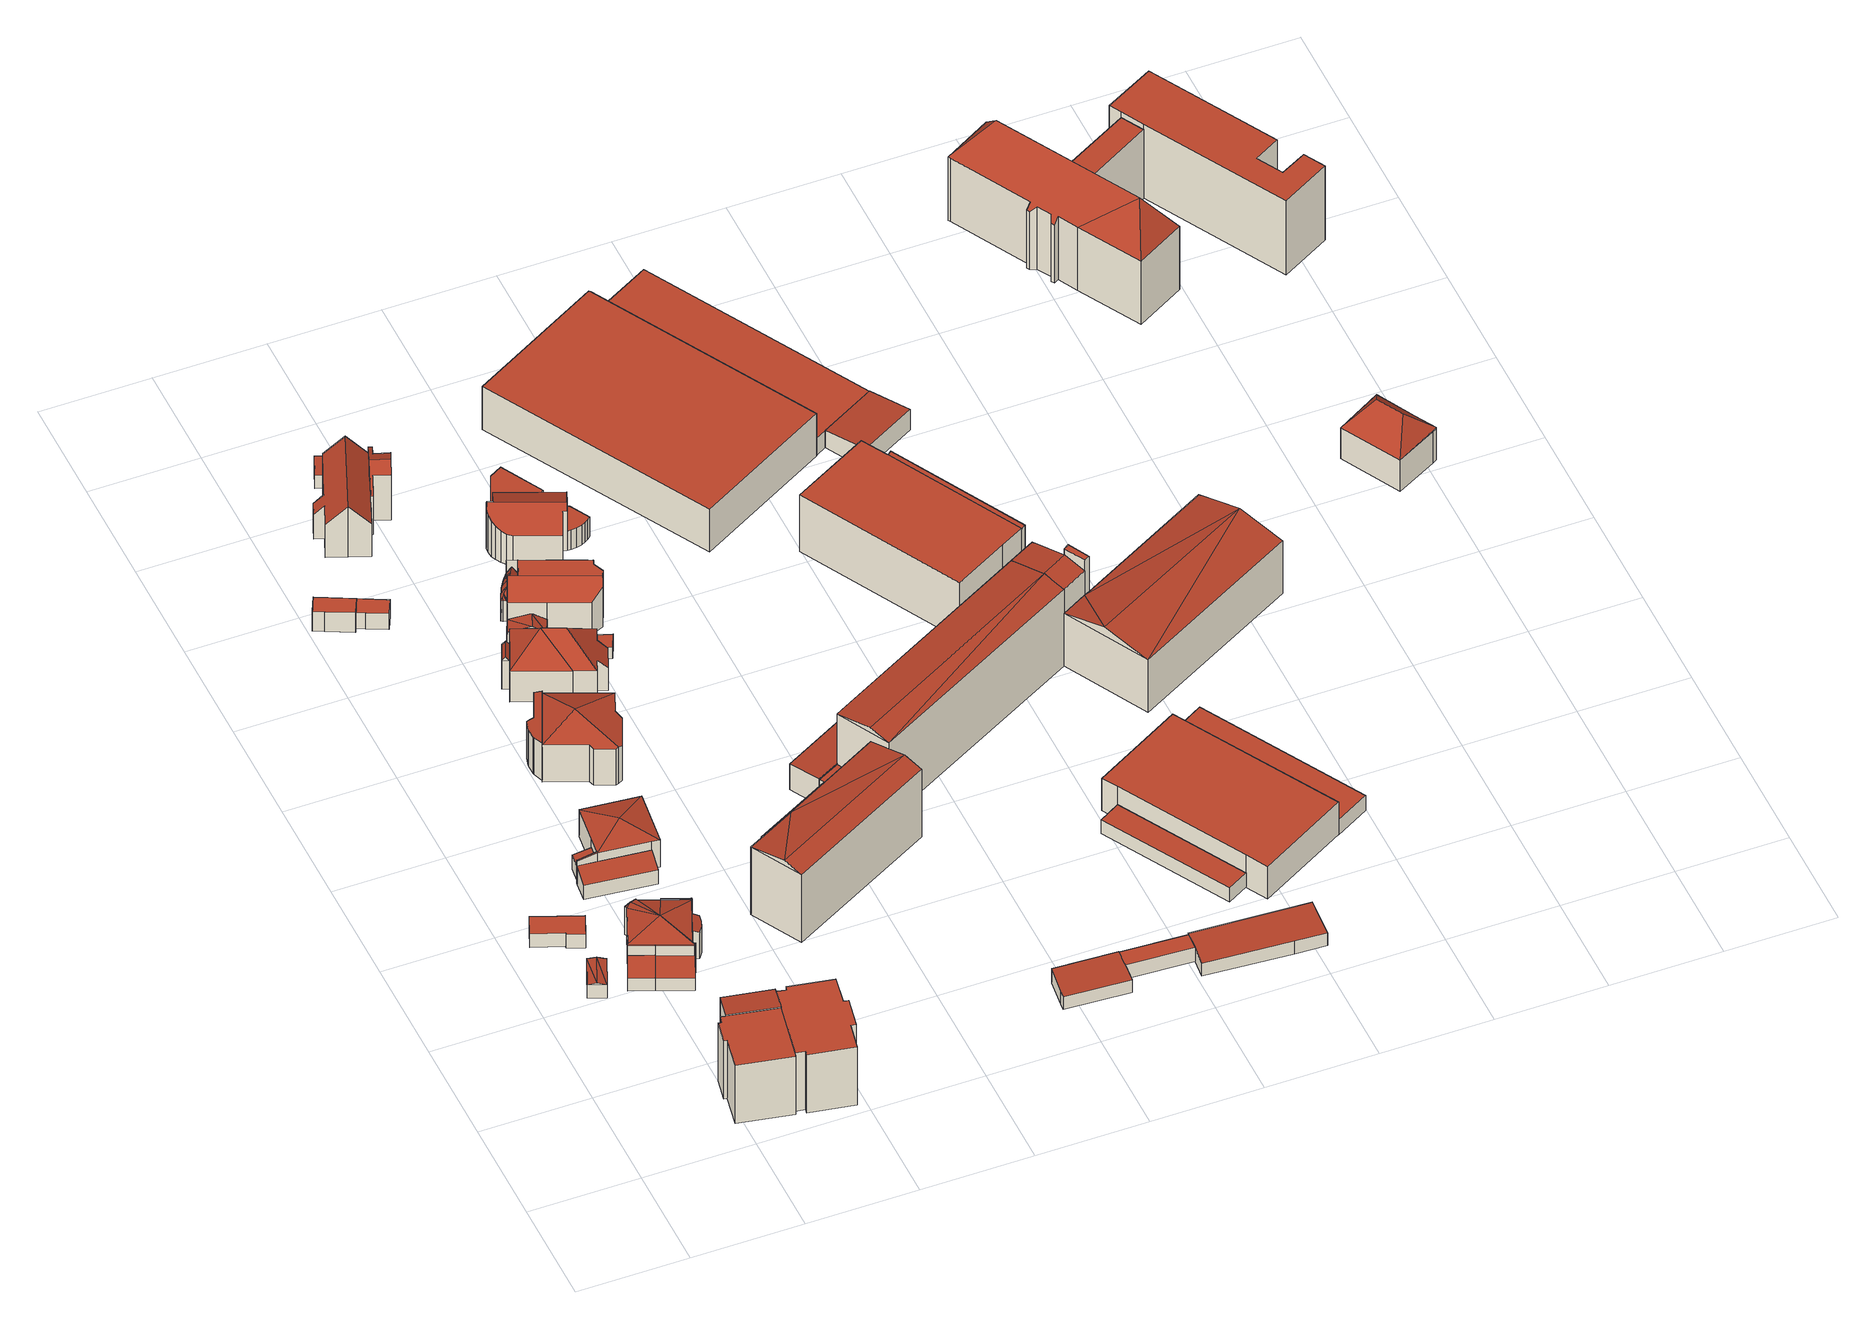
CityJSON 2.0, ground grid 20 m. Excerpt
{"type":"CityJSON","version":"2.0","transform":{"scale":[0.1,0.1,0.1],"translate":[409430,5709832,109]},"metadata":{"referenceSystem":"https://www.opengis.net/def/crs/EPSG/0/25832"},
"CityObjects":{
"building1":{"type":"Building","attributes":{"Gemeindeschluessel":"05978036","Geometrietyp2DReferenz":"3000","function":"31001_2460","roofType":"3100","measuredHeight":3.29},"geometry":[{"type":"MultiSurface","lod":"2","boundaries":[[[0,1,2,3]],[[1,4,5,2]],[[4,6,7,5]],[[6,0,3,7]],[[4,1,8]],[[0,6,9]],[[9,1,0]],[[1,9,8]],[[6,8,9]],[[8,6,4]],[[3,2,5,7]]],"semantics":{"surfaces":[{"type":"WallSurface"},{"type":"RoofSurface"},{"type":"GroundSurface"}],"values":[0,0,0,0,0,0,1,1,1,1,2]}}]},
"building2":{"type":"Building","attributes":{"Gemeindeschluessel":"05978036","Geometrietyp2DReferenz":"3000","function":"31001_2460","roofType":"1000","measuredHeight":3.06},"geometry":[{"type":"MultiSurface","lod":"2","boundaries":[[[10,11,12,13]],[[11,14,15,12]],[[14,16,17,15]],[[16,18,19,17]],[[18,20,21,19]],[[20,10,13,21]],[[20,18,16,14,11,10]],[[13,12,15,17,19,21]]],"semantics":{"surfaces":[{"type":"WallSurface"},{"type":"RoofSurface"},{"type":"GroundSurface"}],"values":[0,0,0,0,0,0,1,2]}}]},
"building3":{"type":"Building","attributes":{"Gemeindeschluessel":"05978036","Geometrietyp2DReferenz":"3000","function":"51009_1610","roofType":"2100","measuredHeight":4.09},"geometry":[{"type":"MultiSurface","lod":"2","boundaries":[[[22,23,24,25]],[[23,26,27,24]],[[26,28,29,27]],[[28,22,25,29]],[[28,26,23,22]],[[25,24,27,29]]],"semantics":{"surfaces":[{"type":"WallSurface"},{"type":"RoofSurface"},{"type":"GroundSurface"}],"values":[0,0,0,0,1,2]}}]},
"building4":{"type":"Building","attributes":{"Gemeindeschluessel":"05978036","Geometrietyp2DReferenz":"3000","function":"31001_1000"},"children":["building4-1","building4-2","building4-3"]},
"building4-1":{"type":"BuildingPart","attributes":{"roofType":"1000","measuredHeight":12.93},"parents":["building4"],"geometry":[{"type":"MultiSurface","lod":"2","boundaries":[[[30,31,32,33]],[[31,34,35,32]],[[34,36,37,35]],[[36,38,39,37]],[[38,40,41,39]],[[40,42,43,41]],[[44,45,46,47]],[[45,30,33,46]],[[45,44,48,42,40,38,36,34,31,30]],[[33,32,35,37,39,41,43,49,47,46]],[[49,43,42,48]],[[47,49,48,44]]],"semantics":{"surfaces":[{"type":"WallSurface"},{"type":"RoofSurface"},{"type":"GroundSurface"},{"type":"ClosureSurface"}],"values":[0,0,0,0,0,0,0,0,1,2,3,3]}}]},
"building4-2":{"type":"BuildingPart","attributes":{"roofType":"1000","measuredHeight":12.95},"parents":["building4"],"geometry":[{"type":"MultiSurface","lod":"2","boundaries":[[[50,51,52,53,54]],[[51,55,56,52]],[[55,57,58,56]],[[57,59,60,58]],[[59,61,62,60]],[[61,63,64,62]],[[63,65,66,64]],[[65,67,68,66]],[[67,69,70,68]],[[69,71,72,70]],[[71,73,44,47,72]],[[73,71,69,67,65,63,61,59,57,55,51,50,74,75]],[[53,52,56,58,60,62,64,66,68,70,72,47,49]],[[54,74,50]],[[48,44,73,75]],[[49,47,44,48]],[[54,53,49,48,75,74]]],"semantics":{"surfaces":[{"type":"WallSurface"},{"type":"RoofSurface"},{"type":"GroundSurface"},{"type":"ClosureSurface"}],"values":[0,0,0,0,0,0,0,0,0,0,0,1,2,0,0,3,3]}}]},
"building4-3":{"type":"BuildingPart","attributes":{"roofType":"2100","measuredHeight":13.06},"parents":["building4"],"geometry":[{"type":"MultiSurface","lod":"2","boundaries":[[[76,77,78,43,42]],[[77,79,80,78]],[[79,54,53,80]],[[54,79,77,76,81,74]],[[49,43,78,80,53]],[[76,42,48,75,81]],[[42,43,49,48]],[[75,74,81]],[[53,54,74,75,48,49]]],"semantics":{"surfaces":[{"type":"WallSurface"},{"type":"RoofSurface"},{"type":"GroundSurface"},{"type":"ClosureSurface"}],"values":[0,0,0,1,2,0,3,0,3]}}]},
"building5":{"type":"Building","attributes":{"Gemeindeschluessel":"05978036","Geometrietyp2DReferenz":"3000","function":"31001_1000"},"children":["building5-1","building5-2","building5-3","building5-4"]},
"building5-1":{"type":"BuildingPart","attributes":{"roofType":"2100","measuredHeight":3.88},"parents":["building5"],"geometry":[{"type":"MultiSurface","lod":"2","boundaries":[[[82,83,25,24]],[[84,85,86,87]],[[85,82,24,86]],[[85,84,83,82]],[[24,25,87,86]],[[87,25,83,84]]],"semantics":{"surfaces":[{"type":"WallSurface"},{"type":"RoofSurface"},{"type":"GroundSurface"},{"type":"ClosureSurface"}],"values":[0,0,0,1,2,3]}}]},
"building5-2":{"type":"BuildingPart","attributes":{"roofType":"2100","measuredHeight":6.2},"parents":["building5"],"geometry":[{"type":"MultiSurface","lod":"2","boundaries":[[[88,89,90,91]],[[92,93,94,95]],[[93,96,97,94]],[[96,98,99,97]],[[98,88,91,99]],[[98,96,93,92,89,88]],[[91,90,95,94,97,99]],[[89,92,95,90]]],"semantics":{"surfaces":[{"type":"WallSurface"},{"type":"RoofSurface"},{"type":"GroundSurface"},{"type":"ClosureSurface"}],"values":[0,0,0,0,0,1,2,3]}}]},
"building5-3":{"type":"BuildingPart","attributes":{"roofType":"1000","measuredHeight":6.18},"parents":["building5"],"geometry":[{"type":"MultiSurface","lod":"2","boundaries":[[[100,101,102,103]],[[101,104,105,102]],[[104,106,107,105]],[[106,108,109,107]],[[108,110,111,109]],[[110,108,106,104,101,100]],[[103,102,105,107,109,111]],[[103,111,110,100]]],"semantics":{"surfaces":[{"type":"WallSurface"},{"type":"RoofSurface"},{"type":"GroundSurface"},{"type":"ClosureSurface"}],"values":[0,0,0,0,0,1,2,3]}}]},
"building5-4":{"type":"BuildingPart","attributes":{"roofType":"5000","measuredHeight":7.78},"parents":["building5"],"geometry":[{"type":"MultiSurface","lod":"2","boundaries":[[[112,113,29,25,83]],[[113,114,115,29]],[[114,116,117,115]],[[116,118,119,117]],[[118,120,121,119]],[[120,100,103,121]],[[92,95,111,110]],[[122,123,90,89]],[[122,124,125,123]],[[124,126,127,125]],[[126,128,84,87,127]],[[126,129,130]],[[130,113,112,128,126]],[[116,114,131]],[[131,114,129]],[[114,130,129]],[[132,110,100]],[[132,100,129]],[[120,129,100]],[[118,129,120]],[[118,131,129]],[[89,92,132]],[[122,89,132]],[[132,129,122]],[[122,133,124]],[[133,122,129]],[[126,133,129]],[[124,133,126]],[[113,130,114]],[[116,131,118]],[[110,132,92]],[[87,25,29,115,117,119,121,103,111,95,90,123,125,127]],[[83,84,128,112]],[[83,25,87,84]],[[110,111,103,100]],[[89,90,95,92]]],"semantics":{"surfaces":[{"type":"WallSurface"},{"type":"RoofSurface"},{"type":"GroundSurface"},{"type":"ClosureSurface"}],"values":[0,0,0,0,0,0,0,0,0,0,0,1,1,1,1,1,1,1,1,1,1,1,1,1,1,1,0,0,0,0,0,2,0,3,3,3]}}]},
"building6":{"type":"Building","attributes":{"Gemeindeschluessel":"05978036","Geometrietyp2DReferenz":"3000","function":"51009_1610","roofType":"2100","measuredHeight":4},"geometry":[{"type":"MultiSurface","lod":"2","boundaries":[[[134,135,136,137]],[[135,138,139,136]],[[138,140,141,139]],[[140,134,137,141]],[[140,138,135,134]],[[137,136,139,141]]],"semantics":{"surfaces":[{"type":"WallSurface"},{"type":"RoofSurface"},{"type":"GroundSurface"}],"values":[0,0,0,0,1,2]}}]},
"building7":{"type":"Building","attributes":{"Gemeindeschluessel":"05978036","Geometrietyp2DReferenz":"3000","function":"31001_2460","roofType":"2100","measuredHeight":3.88},"geometry":[{"type":"MultiSurface","lod":"2","boundaries":[[[142,143,144,145]],[[143,146,147,144]],[[146,148,149,147]],[[148,150,151,149]],[[150,152,153,151]],[[152,154,155,153]],[[154,156,157,155]],[[156,158,159,157]],[[158,142,145,159]],[[158,156,154,152,150,148,146,143,142]],[[145,144,147,149,151,153,155,157,159]]],"semantics":{"surfaces":[{"type":"WallSurface"},{"type":"RoofSurface"},{"type":"GroundSurface"}],"values":[0,0,0,0,0,0,0,0,0,1,2]}}]},
"building8":{"type":"Building","attributes":{"Gemeindeschluessel":"05978036","Geometrietyp2DReferenz":"3000","function":"31001_1000"},"children":["building8-1","building8-2"]},
"building8-1":{"type":"BuildingPart","attributes":{"roofType":"2100","measuredHeight":4.18},"parents":["building8"],"geometry":[{"type":"MultiSurface","lod":"2","boundaries":[[[160,161,162,163]],[[164,165,166,167]],[[165,160,163,166]],[[165,164,168,161,160]],[[163,162,169,167,166]],[[167,169,168,164]],[[169,162,161,168]]],"semantics":{"surfaces":[{"type":"WallSurface"},{"type":"RoofSurface"},{"type":"GroundSurface"},{"type":"ClosureSurface"}],"values":[0,0,0,1,2,3,3]}}]},
"building8-2":{"type":"BuildingPart","attributes":{"roofType":"5000","measuredHeight":7.55},"parents":["building8"],"geometry":[{"type":"MultiSurface","lod":"2","boundaries":[[[170,171,172,173]],[[171,174,164,167,172]],[[175,176,177,162,161]],[[176,178,136,177]],[[178,179,137,136]],[[179,180,141,137]],[[180,181,182,141]],[[181,183,184,182]],[[183,170,173,184]],[[171,170,185]],[[186,174,171,185]],[[181,180,179,178,176,175,186,185]],[[170,183,181,185]],[[172,167,169,162,177,136,137,141,182,184,173]],[[186,168,164,174]],[[168,169,167,164]],[[175,161,168,186]],[[169,168,161,162]]],"semantics":{"surfaces":[{"type":"WallSurface"},{"type":"RoofSurface"},{"type":"GroundSurface"},{"type":"ClosureSurface"}],"values":[0,0,0,0,0,0,0,0,0,1,1,1,1,2,0,3,0,3]}}]},
"building9":{"type":"Building","attributes":{"Gemeindeschluessel":"05978036","Geometrietyp2DReferenz":"3000","function":"31001_2460","roofType":"1000","measuredHeight":4.33},"geometry":[{"type":"MultiSurface","lod":"2","boundaries":[[[187,188,189,190]],[[188,191,192,189]],[[191,193,194,192]],[[193,195,196,194]],[[195,187,190,196]],[[195,193,191,188,187]],[[190,189,192,194,196]]],"semantics":{"surfaces":[{"type":"WallSurface"},{"type":"RoofSurface"},{"type":"GroundSurface"}],"values":[0,0,0,0,0,1,2]}}]},
"building10":{"type":"Building","attributes":{"Gemeindeschluessel":"05978036","Geometrietyp2DReferenz":"3000","function":"31001_2460","roofType":"1000","measuredHeight":3.48},"geometry":[{"type":"MultiSurface","lod":"2","boundaries":[[[193,191,197,198]],[[191,199,200,197]],[[199,201,202,200]],[[201,203,204,202]],[[203,193,198,204]],[[203,201,199,191,193]],[[198,197,200,202,204]]],"semantics":{"surfaces":[{"type":"WallSurface"},{"type":"RoofSurface"},{"type":"GroundSurface"}],"values":[0,0,0,0,0,1,2]}}]},
"building11":{"type":"Building","attributes":{"Gemeindeschluessel":"05978036","Geometrietyp2DReferenz":"3000","function":"31001_1000"},"children":["building11-1","building11-2"]},
"building11-1":{"type":"BuildingPart","attributes":{"roofType":"3500","measuredHeight":10.51},"parents":["building11"],"geometry":[{"type":"MultiSurface","lod":"2","boundaries":[[[205,206,207,208]],[[206,209,210,207]],[[211,212,213,214]],[[212,215,216,213]],[[215,217,218,216]],[[217,219,220,218]],[[219,221,222,220]],[[221,223,224,222]],[[223,225,226,224]],[[225,205,208,226]],[[211,209,206,227]],[[212,211,227]],[[221,219,217,215,212,227]],[[206,205,225,223,221,227]],[[208,207,210,214,213,216,218,220,222,224,226]],[[214,210,209,211]]],"semantics":{"surfaces":[{"type":"WallSurface"},{"type":"RoofSurface"},{"type":"GroundSurface"},{"type":"ClosureSurface"}],"values":[0,0,0,0,0,0,0,0,0,0,1,1,1,1,2,3]}}]},
"building11-2":{"type":"BuildingPart","attributes":{"roofType":"2100","measuredHeight":8.73},"parents":["building11"],"geometry":[{"type":"MultiSurface","lod":"2","boundaries":[[[228,229,230,231]],[[229,232,233,230]],[[232,234,235,233]],[[234,236,237,235]],[[236,238,239,237]],[[238,240,241,239]],[[240,242,243,241]],[[242,244,245,243]],[[244,246,211,214,245]],[[247,248,249,210,209]],[[248,228,231,249]],[[248,247,246,244,242,240,238,236,234,232,229,228]],[[231,230,233,235,237,239,241,243,245,214,210,249]],[[247,209,211,246]],[[209,210,214,211]]],"semantics":{"surfaces":[{"type":"WallSurface"},{"type":"RoofSurface"},{"type":"GroundSurface"},{"type":"ClosureSurface"}],"values":[0,0,0,0,0,0,0,0,0,0,0,1,2,0,3]}}]},
"building12":{"type":"Building","attributes":{"Gemeindeschluessel":"05978036","Geometrietyp2DReferenz":"3000","function":"51009_1610","roofType":"5000","measuredHeight":7.04},"geometry":[{"type":"MultiSurface","lod":"2","boundaries":[[[250,251,252,253]],[[251,254,255,252]],[[254,256,257,255]],[[256,250,253,257]],[[258,259,256,254]],[[258,254,251]],[[259,258,251,250]],[[259,250,256]],[[253,252,255,257]]],"semantics":{"surfaces":[{"type":"WallSurface"},{"type":"RoofSurface"},{"type":"GroundSurface"}],"values":[0,0,0,0,1,0,1,0,2]}}]},
"building13":{"type":"Building","attributes":{"Gemeindeschluessel":"05978036","Geometrietyp2DReferenz":"3000","function":"31001_1000"},"children":["building13-1","building13-2"]},
"building13-1":{"type":"BuildingPart","attributes":{"roofType":"3100","measuredHeight":11.11},"parents":["building13"],"geometry":[{"type":"MultiSurface","lod":"2","boundaries":[[[260,261,262,263,264]],[[265,266,267,268,269]],[[266,270,271,267]],[[270,272,273,271]],[[272,274,275,273]],[[274,276,277,275]],[[276,278,279,277]],[[278,280,281,279]],[[280,260,264,281]],[[276,274,272,270,266,265,282]],[[282,261,260,280,278,276]],[[264,263,283,268,267,271,273,275,277,279,281]],[[284,262,261,282]],[[283,263,262,284]],[[265,269,284,282]],[[269,268,283,284]]],"semantics":{"surfaces":[{"type":"WallSurface"},{"type":"RoofSurface"},{"type":"GroundSurface"},{"type":"ClosureSurface"}],"values":[0,0,0,0,0,0,0,0,0,1,1,2,0,3,0,3]}}]},
"building13-2":{"type":"BuildingPart","attributes":{"roofType":"3100","measuredHeight":11.14},"parents":["building13"],"geometry":[{"type":"MultiSurface","lod":"2","boundaries":[[[285,286,287,288]],[[286,289,290,287]],[[289,291,292,290]],[[291,293,294,292]],[[293,269,268,294]],[[262,295,296,263]],[[295,297,298,296]],[[297,299,300,298]],[[299,301,302,300]],[[301,285,288,302]],[[297,295,262,284,269,293]],[[293,291,289,286,285,301,299,297]],[[288,287,290,292,294,268,283,263,296,298,300,302]],[[262,263,283,284]],[[284,283,268,269]]],"semantics":{"surfaces":[{"type":"WallSurface"},{"type":"RoofSurface"},{"type":"GroundSurface"},{"type":"ClosureSurface"}],"values":[0,0,0,0,0,0,0,0,0,0,1,1,2,3,3]}}]},
"building14":{"type":"Building","attributes":{"Gemeindeschluessel":"05978036","Geometrietyp2DReferenz":"3000","function":"31001_1000","roofType":"3200","measuredHeight":11.74},"geometry":[{"type":"MultiSurface","lod":"2","boundaries":[[[303,304,305,306]],[[304,307,308,305]],[[307,309,257,308]],[[309,310,255,257]],[[310,311,312,255]],[[311,313,314,312]],[[313,315,316,314]],[[315,317,318,316]],[[317,319,320,318]],[[319,321,322,320]],[[321,323,324,322]],[[323,303,306,324]],[[303,323,321,319,317,315,325]],[[311,310,309,307,326]],[[315,313,326,325]],[[313,311,326]],[[304,303,325,326]],[[307,304,326]],[[306,305,308,257,255,312,314,316,318,320,322,324]]],"semantics":{"surfaces":[{"type":"WallSurface"},{"type":"RoofSurface"},{"type":"GroundSurface"}],"values":[0,0,0,0,0,0,0,0,0,0,0,0,1,1,1,1,1,1,2]}}]},
"building15":{"type":"Building","attributes":{"Gemeindeschluessel":"05978036","Geometrietyp2DReferenz":"3000","function":"31001_2460","roofType":"5000","measuredHeight":4.57},"geometry":[{"type":"MultiSurface","lod":"2","boundaries":[[[327,328,329,330]],[[328,331,332,329]],[[331,333,334,332]],[[333,327,330,334]],[[328,335,336]],[[335,328,327]],[[336,333,331]],[[333,336,335]],[[331,328,336]],[[327,333,335]],[[330,329,332,334]]],"semantics":{"surfaces":[{"type":"WallSurface"},{"type":"RoofSurface"},{"type":"GroundSurface"}],"values":[0,0,0,0,1,1,1,1,0,0,2]}}]},
"building16":{"type":"Building","attributes":{"Gemeindeschluessel":"05978036","Geometrietyp2DReferenz":"3000","function":"31001_2460","roofType":"2100","measuredHeight":3.12},"geometry":[{"type":"MultiSurface","lod":"2","boundaries":[[[337,338,339,340]],[[338,341,342,339]],[[341,343,344,342]],[[343,345,346,344]],[[345,337,340,346]],[[345,343,341,338,337]],[[340,339,342,344,346]]],"semantics":{"surfaces":[{"type":"WallSurface"},{"type":"RoofSurface"},{"type":"GroundSurface"}],"values":[0,0,0,0,0,1,2]}}]},
"building17":{"type":"Building","attributes":{"Gemeindeschluessel":"05978036","Geometrietyp2DReferenz":"3000","function":"31001_2460","roofType":"1000","measuredHeight":2.51},"geometry":[{"type":"MultiSurface","lod":"2","boundaries":[[[347,348,349,350]],[[348,351,352,349]],[[351,353,354,352]],[[353,355,356,354]],[[355,357,358,356]],[[357,347,350,358]],[[357,355,353,351,348,347]],[[350,349,352,354,356,358]]],"semantics":{"surfaces":[{"type":"WallSurface"},{"type":"RoofSurface"},{"type":"GroundSurface"}],"values":[0,0,0,0,0,0,1,2]}}]},
"building18":{"type":"Building","attributes":{"Gemeindeschluessel":"05978036","Geometrietyp2DReferenz":"3000","function":"31001_1000"},"children":["building18-1","building18-2"]},
"building18-1":{"type":"BuildingPart","attributes":{"roofType":"9999","measuredHeight":10.24},"parents":["building18"],"geometry":[{"type":"MultiSurface","lod":"2","boundaries":[[[359,360,361,362]],[[360,363,364,361]],[[363,365,366,364]],[[365,367,368,366]],[[367,369,370,368]],[[371,372,373,372]],[[374,375,376,377,378]],[[375,379,380,376]],[[379,381,382,380]],[[381,383,384,382]],[[383,385,386,384]],[[385,387,388,386]],[[387,389,390,388]],[[389,391,392,390]],[[391,393,394,392]],[[393,359,362,394]],[[371,395,369,367,365,363,360,359]],[[389,387,385,383,381,379,375,374,396]],[[359,393,391,389,396,371]],[[362,361,364,366,368,370,397,398,373,399,400,377,376,380,382,384,386,388,390,392,394]],[[401,402,403,370,369,395]],[[398,397,402,401]],[[402,397,370,403]],[[371,372,401,395]],[[398,401,372,373]],[[404,405,372,371,396]],[[400,399,405,404]],[[399,373,372,405]],[[374,378,404,396]],[[378,377,400,404]]],"semantics":{"surfaces":[{"type":"WallSurface"},{"type":"RoofSurface"},{"type":"GroundSurface"},{"type":"ClosureSurface"}],"values":[0,0,0,0,0,0,0,0,0,0,0,0,0,0,0,0,1,1,1,2,0,3,3,0,3,0,3,3,0,3]}}]},
"building18-2":{"type":"BuildingPart","attributes":{"roofType":"5000","measuredHeight":6.78},"parents":["building18"],"geometry":[{"type":"MultiSurface","lod":"2","boundaries":[[[406,407,408,409]],[[407,410,411,408]],[[410,412,413,411]],[[412,414,415,413]],[[414,416,417,415]],[[416,418,419,417]],[[418,420,421,419]],[[420,422,423,421]],[[422,424,425,423]],[[424,378,377,425]],[[403,426,427,370]],[[426,428,429,427]],[[428,430,431,429]],[[430,432,433,431]],[[432,406,409,433]],[[428,426,434,435]],[[426,403,402,436,434]],[[402,401,372,405,437,438,436]],[[405,404,378,424,439,440,441,442,443,437]],[[424,422,420,439]],[[420,418,440,439]],[[418,416,441,440]],[[416,414,442,441]],[[414,412,442]],[[412,410,407,443,442]],[[407,406,438,437,443]],[[406,432,435,434,436,438]],[[432,430,435]],[[430,428,435]],[[409,408,411,413,415,417,419,421,423,425,377,400,399,373,398,397,370,427,429,431,433]],[[405,399,400,404]],[[404,400,377,378]],[[372,373,399,405]],[[397,398,401,402]],[[398,373,372,401]],[[370,397,402,403]]],"semantics":{"surfaces":[{"type":"WallSurface"},{"type":"RoofSurface"},{"type":"GroundSurface"},{"type":"ClosureSurface"}],"values":[0,0,0,0,0,0,0,0,0,0,0,0,0,0,0,1,1,1,1,1,1,1,1,1,1,1,1,1,1,2,3,3,3,3,3,3]}}]},
"building19":{"type":"Building","attributes":{"Gemeindeschluessel":"05978036","Geometrietyp2DReferenz":"3000","function":"31001_2460","roofType":"2100","measuredHeight":7.34},"geometry":[{"type":"MultiSurface","lod":"2","boundaries":[[[444,445,376,380]],[[445,446,377,376]],[[446,447,423,377]],[[447,448,449,423]],[[448,450,451,449]],[[450,452,453,451]],[[452,454,382,453]],[[454,444,380,382]],[[454,452,450,448,447,446,445,444]],[[380,376,377,423,449,451,453,382]]],"semantics":{"surfaces":[{"type":"WallSurface"},{"type":"RoofSurface"},{"type":"GroundSurface"}],"values":[0,0,0,0,0,0,0,0,1,2]}}]},
"building20":{"type":"Building","attributes":{"Gemeindeschluessel":"05978036","Geometrietyp2DReferenz":"3000","function":"31001_1000"},"children":["building20-1","building20-2"]},
"building20-1":{"type":"BuildingPart","attributes":{"roofType":"5000","measuredHeight":9.45},"parents":["building20"],"geometry":[{"type":"MultiSurface","lod":"2","boundaries":[[[455,456,457,458]],[[456,459,460,457]],[[459,461,462,460]],[[461,463,464,462]],[[463,465,466,464]],[[465,467,468,466]],[[467,469,470,468]],[[469,471,472,470]],[[471,473,474,472]],[[473,475,476,474]],[[475,477,478,479,476]],[[480,481,482,483,484]],[[481,455,458,482]],[[485,477,475,473,471,486]],[[481,480,485,486,469,467,465,463,461,459,456,455]],[[471,469,486]],[[480,477,485]],[[458,457,460,462,464,466,468,470,472,474,476,479,483,482]],[[484,478,477,480]],[[484,483,479,478]]],"semantics":{"surfaces":[{"type":"WallSurface"},{"type":"RoofSurface"},{"type":"GroundSurface"},{"type":"ClosureSurface"}],"values":[0,0,0,0,0,0,0,0,0,0,0,0,0,1,1,0,0,2,0,3]}}]},
"building20-2":{"type":"BuildingPart","attributes":{"roofType":"1000","measuredHeight":4.3},"parents":["building20"],"geometry":[{"type":"MultiSurface","lod":"2","boundaries":[[[487,488,489,490]],[[488,491,492,489]],[[491,484,483,492]],[[478,493,494,479]],[[493,495,496,494]],[[495,497,498,496]],[[497,499,500,498]],[[499,487,490,500]],[[499,497,495,493,478,484,491,488,487]],[[490,489,492,483,479,494,496,498,500]],[[479,483,484,478]]],"semantics":{"surfaces":[{"type":"WallSurface"},{"type":"RoofSurface"},{"type":"GroundSurface"},{"type":"ClosureSurface"}],"values":[0,0,0,0,0,0,0,0,1,2,3]}}]},
"building21":{"type":"Building","attributes":{"Gemeindeschluessel":"05978036","Geometrietyp2DReferenz":"3000","function":"31001_2460","roofType":"1000","measuredHeight":2.79},"geometry":[{"type":"MultiSurface","lod":"2","boundaries":[[[501,502,503,504]],[[502,505,506,503]],[[505,507,508,506]],[[507,509,510,508]],[[509,511,512,510]],[[511,513,514,512]],[[513,515,516,514]],[[515,517,518,516]],[[517,501,504,518]],[[517,515,513,511,509,507,505,502,501]],[[504,503,506,508,510,512,514,516,518]]],"semantics":{"surfaces":[{"type":"WallSurface"},{"type":"RoofSurface"},{"type":"GroundSurface"}],"values":[0,0,0,0,0,0,0,0,0,1,2]}}]},
"building22":{"type":"Building","attributes":{"Gemeindeschluessel":"05978036","Geometrietyp2DReferenz":"3000","function":"31001_1100"},"children":["building22-1","building22-2","building22-3"]},
"building22-1":{"type":"BuildingPart","attributes":{"roofType":"1000","measuredHeight":3.08},"parents":["building22"],"geometry":[{"type":"MultiSurface","lod":"2","boundaries":[[[519,520,521,522]],[[523,524,525,526,527]],[[524,523,520,519,528]],[[522,521,527,526]],[[527,521,520,523]],[[528,525,524]],[[522,526,525,528,519]]],"semantics":{"surfaces":[{"type":"WallSurface"},{"type":"RoofSurface"},{"type":"GroundSurface"},{"type":"ClosureSurface"}],"values":[0,0,1,2,3,0,3]}}]},
"building22-2":{"type":"BuildingPart","attributes":{"roofType":"2100","measuredHeight":3.27},"parents":["building22"],"geometry":[{"type":"MultiSurface","lod":"2","boundaries":[[[529,530,531,532]],[[530,533,534,531]],[[533,535,519,522,534]],[[525,536,537,526]],[[536,529,532,537]],[[536,525,528,535,533,530,529]],[[532,531,534,522,526,537]],[[528,519,535]],[[525,526,522,519,528]]],"semantics":{"surfaces":[{"type":"WallSurface"},{"type":"RoofSurface"},{"type":"GroundSurface"},{"type":"ClosureSurface"}],"values":[0,0,0,0,0,1,2,0,3]}}]},
"building22-3":{"type":"BuildingPart","attributes":{"roofType":"2100","measuredHeight":3.41},"parents":["building22"],"geometry":[{"type":"MultiSurface","lod":"2","boundaries":[[[538,539,540,541]],[[539,542,543,540]],[[542,544,545,543]],[[544,546,547,545]],[[546,523,527,547]],[[548,538,541,521,520]],[[548,523,546,544,542,539,538]],[[541,540,543,545,547,527,521]],[[520,523,548]],[[520,521,527,523]]],"semantics":{"surfaces":[{"type":"WallSurface"},{"type":"RoofSurface"},{"type":"GroundSurface"},{"type":"ClosureSurface"}],"values":[0,0,0,0,0,0,1,2,0,3]}}]},
"building23":{"type":"Building","attributes":{"Gemeindeschluessel":"05978036","Geometrietyp2DReferenz":"3000","function":"31001_3211","roofType":"1000","measuredHeight":3.1},"geometry":[{"type":"MultiSurface","lod":"2","boundaries":[[[549,550,551,552]],[[550,553,554,551]],[[553,555,556,554]],[[555,549,552,556]],[[555,553,550,549]],[[552,551,554,556]]],"semantics":{"surfaces":[{"type":"WallSurface"},{"type":"RoofSurface"},{"type":"GroundSurface"}],"values":[0,0,0,0,1,2]}}]},
"building24":{"type":"Building","attributes":{"Gemeindeschluessel":"05978036","Geometrietyp2DReferenz":"3000","function":"31001_3211","roofType":"1000","measuredHeight":9.48},"geometry":[{"type":"MultiSurface","lod":"2","boundaries":[[[557,558,559,560]],[[558,561,562,559]],[[561,563,564,562]],[[563,565,566,564]],[[565,557,560,566]],[[565,563,561,558,557]],[[560,559,562,564,566]]],"semantics":{"surfaces":[{"type":"WallSurface"},{"type":"RoofSurface"},{"type":"GroundSurface"}],"values":[0,0,0,0,0,1,2]}}]},
"building25":{"type":"Building","attributes":{"name":"Peter-Weiss-Gesamtschule","Gemeindeschluessel":"05978036","Geometrietyp2DReferenz":"3000","function":"31001_3021"},"children":["building25-1","building25-2","building25-3","building25-4","building25-5","building25-6","building25-7","building25-8","building25-9"]},
"building25-1":{"type":"BuildingPart","attributes":{"roofType":"2100","measuredHeight":12.77},"parents":["building25"],"geometry":[{"type":"MultiSurface","lod":"2","boundaries":[[[567,568,569,570]],[[568,571,572,569]],[[571,573,574,572]],[[573,571,568,567]],[[570,569,572,574]],[[570,574,573,567]]],"semantics":{"surfaces":[{"type":"WallSurface"},{"type":"RoofSurface"},{"type":"GroundSurface"},{"type":"ClosureSurface"}],"values":[0,0,0,1,2,3]}}]},
"building25-2":{"type":"BuildingPart","attributes":{"roofType":"1000","measuredHeight":5.8},"parents":["building25"],"geometry":[{"type":"MultiSurface","lod":"2","boundaries":[[[575,576,577,578]],[[576,579,580,577]],[[579,581,582,580]],[[583,575,578,584]],[[583,585,581,579,576,575]],[[578,577,580,582,586,584]],[[586,582,581,585]],[[584,586,585,583]]],"semantics":{"surfaces":[{"type":"WallSurface"},{"type":"RoofSurface"},{"type":"GroundSurface"},{"type":"ClosureSurface"}],"values":[0,0,0,0,1,2,3,3]}}]},
"building25-3":{"type":"BuildingPart","attributes":{"roofType":"2100","measuredHeight":6.03},"parents":["building25"],"geometry":[{"type":"MultiSurface","lod":"2","boundaries":[[[587,588,589,590]],[[591,592,593,594]],[[595,587,590,580,579]],[[595,596,597,592,591,588,587]],[[590,589,594,593,598,582,580]],[[594,589,588,591]],[[598,593,592,597]],[[579,581,596,595]],[[579,580,582,581]],[[582,598,597,596,581]]],"semantics":{"surfaces":[{"type":"WallSurface"},{"type":"RoofSurface"},{"type":"GroundSurface"},{"type":"ClosureSurface"}],"values":[0,0,0,1,2,3,3,0,3,3]}}]},
"building25-4":{"type":"BuildingPart","attributes":{"roofType":"1000","measuredHeight":12.75},"parents":["building25"],"geometry":[{"type":"MultiSurface","lod":"2","boundaries":[[[599,600,601,589,588]],[[600,602,603,601]],[[602,604,567,570,603]],[[605,606,591,594,574,573]],[[606,605,604,602,600,599]],[[589,601,603,570,574,594]],[[573,567,604,605]],[[573,574,570,567]],[[588,591,606,599]],[[588,589,594,591]]],"semantics":{"surfaces":[{"type":"WallSurface"},{"type":"RoofSurface"},{"type":"GroundSurface"},{"type":"ClosureSurface"}],"values":[0,0,0,0,1,2,0,3,0,3]}}]},
"building25-5":{"type":"BuildingPart","attributes":{"roofType":"5000","measuredHeight":16.26},"parents":["building25"],"geometry":[{"type":"MultiSurface","lod":"2","boundaries":[[[607,608,583,584,609]],[[610,611,612,613]],[[611,607,609,612]],[[611,610,614,615]],[[608,614,616,617]],[[608,615,614]],[[615,608,607]],[[607,611,615]],[[609,584,586,618,613,612]],[[585,583,608,617]],[[585,586,584,583]],[[619,610,613,618]],[[617,619,618,586,585]],[[614,610,619,616]],[[616,619,617]]],"semantics":{"surfaces":[{"type":"WallSurface"},{"type":"RoofSurface"},{"type":"GroundSurface"},{"type":"ClosureSurface"}],"values":[0,0,0,1,1,1,1,0,2,0,3,0,3,0,3]}}]},
"building25-6":{"type":"BuildingPart","attributes":{"roofType":"5000","measuredHeight":13.7},"parents":["building25"],"geometry":[{"type":"MultiSurface","lod":"2","boundaries":[[[620,621,622,623]],[[621,624,625,622]],[[624,626,627,625]],[[626,628,629,627]],[[626,624,630]],[[630,631,626]],[[630,621,620,632]],[[630,632,631]],[[631,632,628]],[[628,626,631]],[[621,630,624]],[[629,633,623,622,625,627]],[[633,629,628,632]],[[623,633,632,620]]],"semantics":{"surfaces":[{"type":"WallSurface"},{"type":"RoofSurface"},{"type":"GroundSurface"},{"type":"ClosureSurface"}],"values":[0,0,0,0,1,1,1,1,1,0,0,2,3,3]}}]},
"building25-7":{"type":"BuildingPart","attributes":{"roofType":"5000","measuredHeight":18.2},"parents":["building25"],"geometry":[{"type":"MultiSurface","lod":"2","boundaries":[[[634,635,616,619,618,629]],[[636,637,638,639,640,641]],[[637,635,634,642,643]],[[635,637,636]],[[641,635,636]],[[618,586,582,598,629]],[[581,585,617,616,635,641,596]],[[581,582,586,585]],[[586,618,619,617,585]],[[617,619,616]],[[597,596,641,640]],[[582,581,596,597,598]],[[629,598,597,640,634]],[[637,643,638]],[[639,642,634,640]],[[638,643,642,639]]],"semantics":{"surfaces":[{"type":"WallSurface"},{"type":"RoofSurface"},{"type":"GroundSurface"},{"type":"ClosureSurface"}],"values":[0,1,1,1,0,2,0,3,3,3,0,3,3,0,0,3]}}]},
"building25-8":{"type":"BuildingPart","attributes":{"roofType":"3100","measuredHeight":18.22},"parents":["building25"],"geometry":[{"type":"MultiSurface","lod":"2","boundaries":[[[644,645,646,593,592]],[[640,647,648,649,644]],[[650,648,647,638,643,634]],[[644,649,645]],[[593,646,633,629,598]],[[633,646,645,650,632]],[[628,632,650,634]],[[628,629,633,632]],[[634,642,639,640]],[[640,597,598,629,628,634]],[[592,597,640,644]],[[592,593,598,597]],[[645,649,648,650]],[[634,643,642]],[[639,638,647,640]],[[642,643,638,639]]],"semantics":{"surfaces":[{"type":"WallSurface"},{"type":"RoofSurface"},{"type":"GroundSurface"},{"type":"ClosureSurface"}],"values":[0,1,1,0,2,3,0,3,0,3,0,3,3,0,0,3]}}]},
"building25-9":{"type":"BuildingPart","attributes":{"roofType":"1000","measuredHeight":19.52},"parents":["building25"],"geometry":[{"type":"MultiSurface","lod":"2","boundaries":[[[651,652,653,646,645,649]],[[652,654,620,623,653]],[[654,652,651,655]],[[633,646,653,623]],[[649,648,650,655,651]],[[645,646,633,632,650]],[[645,650,648,649]],[[632,620,654,655,650]],[[632,633,623,620]]],"semantics":{"surfaces":[{"type":"WallSurface"},{"type":"RoofSurface"},{"type":"GroundSurface"},{"type":"ClosureSurface"}],"values":[0,0,1,2,0,3,3,0,3]}}]},
"building26":{"type":"Building","attributes":{"Gemeindeschluessel":"05978036","Geometrietyp2DReferenz":"3000","function":"31001_3211","roofType":"1000","measuredHeight":7.21},"geometry":[{"type":"MultiSurface","lod":"2","boundaries":[[[656,657,658,659]],[[657,660,661,658]],[[660,662,663,661]],[[662,664,665,663]],[[664,666,667,665]],[[666,656,659,667]],[[666,664,662,660,657,656]],[[659,658,661,663,665,667]]],"semantics":{"surfaces":[{"type":"WallSurface"},{"type":"RoofSurface"},{"type":"GroundSurface"}],"values":[0,0,0,0,0,0,1,2]}}]},
"building27":{"type":"Building","attributes":{"Gemeindeschluessel":"05978036","Geometrietyp2DReferenz":"3000","function":"31001_3211"},"children":["building27-1","building27-2"]},
"building27-1":{"type":"BuildingPart","attributes":{"roofType":"2100","measuredHeight":4.58},"parents":["building27"],"geometry":[{"type":"MultiSurface","lod":"2","boundaries":[[[668,669,670,671,672]],[[669,673,674,670]],[[673,675,676,677,674]],[[675,673,669,668]],[[671,670,674,677]],[[672,676,675,668]],[[672,671,677,676]]],"semantics":{"surfaces":[{"type":"WallSurface"},{"type":"RoofSurface"},{"type":"GroundSurface"},{"type":"ClosureSurface"}],"values":[0,0,0,1,2,0,3]}}]},
"building27-2":{"type":"BuildingPart","attributes":{"roofType":"1000","measuredHeight":3.75},"parents":["building27"],"geometry":[{"type":"MultiSurface","lod":"2","boundaries":[[[678,679,680,681]],[[679,672,671,680]],[[676,682,683,677]],[[682,678,681,683]],[[682,676,672,679,678]],[[681,680,671,677,683]],[[677,671,672,676]]],"semantics":{"surfaces":[{"type":"WallSurface"},{"type":"RoofSurface"},{"type":"GroundSurface"},{"type":"ClosureSurface"}],"values":[0,0,0,0,1,2,3]}}]},
"building28":{"type":"Building","attributes":{"Gemeindeschluessel":"05978036","Geometrietyp2DReferenz":"3000","function":"31001_3211","roofType":"1000","measuredHeight":3.3},"geometry":[{"type":"MultiSurface","lod":"2","boundaries":[[[684,685,686,687]],[[685,688,689,686]],[[688,690,691,689]],[[690,684,687,691]],[[690,688,685,684]],[[687,686,689,691]]],"semantics":{"surfaces":[{"type":"WallSurface"},{"type":"RoofSurface"},{"type":"GroundSurface"}],"values":[0,0,0,0,1,2]}}]},
"building29":{"type":"Building","attributes":{"name":"Peter-Weiss-Gesamtschule","Gemeindeschluessel":"05978036","Geometrietyp2DReferenz":"3000","function":"31001_3021"},"children":["building29-1","building29-2"]},
"building29-1":{"type":"BuildingPart","attributes":{"roofType":"1000","measuredHeight":15.45},"parents":["building29"],"geometry":[{"type":"MultiSurface","lod":"2","boundaries":[[[692,693,694,695]],[[693,696,697,698,694]],[[699,692,695,700,701]],[[699,696,693,692]],[[695,694,698,700]],[[701,697,696,699]],[[701,700,698,697]]],"semantics":{"surfaces":[{"type":"WallSurface"},{"type":"RoofSurface"},{"type":"GroundSurface"},{"type":"ClosureSurface"}],"values":[0,0,0,1,2,0,3]}}]},
"building29-2":{"type":"BuildingPart","attributes":{"roofType":"3200","measuredHeight":21.06},"parents":["building29"],"geometry":[{"type":"MultiSurface","lod":"2","boundaries":[[[702,703,704,705]],[[703,706,707,704]],[[706,708,709,707]],[[708,710,711,709]],[[710,712,713,711]],[[712,714,715,713]],[[714,716,717,715]],[[716,718,719,717]],[[718,720,721,719]],[[720,722,723,721]],[[722,724,725,723]],[[724,726,727,725]],[[726,701,700,727]],[[697,728,729,698]],[[728,730,731,729]],[[730,702,705,731]],[[726,724,732]],[[702,730,733]],[[724,722,720,718,716,714,712,710,708,706,703,733,732]],[[703,702,733]],[[728,697,701,726,732,733]],[[730,728,733]],[[705,704,707,709,711,713,715,717,719,721,723,725,727,700,698,729,731]],[[698,700,701,697]]],"semantics":{"surfaces":[{"type":"WallSurface"},{"type":"RoofSurface"},{"type":"GroundSurface"},{"type":"ClosureSurface"}],"values":[0,0,0,0,0,0,0,0,0,0,0,0,0,0,0,0,1,1,1,1,1,1,2,3]}}]},
"building30":{"type":"Building","attributes":{"Gemeindeschluessel":"05978036","Geometrietyp2DReferenz":"3000","function":"31001_1000","roofType":"5000","measuredHeight":11.75},"geometry":[{"type":"MultiSurface","lod":"2","boundaries":[[[734,735,736,737]],[[735,738,739,736]],[[738,740,741,739]],[[740,742,743,741]],[[742,744,745,743]],[[744,734,737,745]],[[746,747,738,748]],[[749,740,750]],[[751,749,750,747,746]],[[747,750,740,738]],[[744,751,746,734]],[[742,749,751,744]],[[740,749,742]],[[734,746,748,735]],[[735,748,738]],[[737,736,739,741,743,745]]],"semantics":{"surfaces":[{"type":"WallSurface"},{"type":"RoofSurface"},{"type":"GroundSurface"}],"values":[0,0,0,0,0,0,1,1,1,1,0,0,0,0,0,2]}}]},
"building31":{"type":"Building","attributes":{"Gemeindeschluessel":"05978036","Geometrietyp2DReferenz":"3000","function":"31001_3021","roofType":"1000","measuredHeight":16.5},"geometry":[{"type":"MultiSurface","lod":"2","boundaries":[[[752,753,754,755]],[[753,756,757,754]],[[756,758,759,757]],[[758,760,761,759]],[[760,762,763,761]],[[762,764,765,763]],[[764,766,767,765]],[[766,768,769,767]],[[768,770,771,769]],[[770,752,755,771]],[[770,768,766,764,762,760,758,756,753,752]],[[755,754,757,759,761,763,765,767,769,771]]],"semantics":{"surfaces":[{"type":"WallSurface"},{"type":"RoofSurface"},{"type":"GroundSurface"}],"values":[0,0,0,0,0,0,0,0,0,0,1,2]}}]}
},
"vertices":[
[121,425,73],[98,369,73],[98,369,44],[121,425,44],[68,382,73],[68,382,44],[91,438,73],[91,438,44],[83,376,77],[106,431,77],
[30,527,72],[45,564,72],[45,564,42],[30,527,42],[128,531,72],[128,531,42],[112,491,72],[112,491,42],[83,503,72],[83,503,42],[84,506,72],[84,506,42],
[189,388,89],[174,351,76],[174,351,48],[189,388,48],[133,367,76],[133,367,48],[148,404,89],[148,404,48],
[184,48,147],[195,106,147],[195,106,18],[184,48,18],[189,107,147],[189,107,18],[197,149,147],[197,149,18],[203,148,147],[203,148,18],[206,161,147],[206,161,18],[215,159,147],[215,159,18],[283,36,147],[281,29,147],[281,29,18],[283,36,18],[304,141,147],[304,141,18],
[311,179,148],[328,175,148],[328,175,18],[311,179,18],[311,179,147],[330,182,148],[330,182,18],[410,167,148],[410,167,18],[401,116,148],[401,116,18],[410,114,148],[410,114,18],[399,58,148],[399,58,18],[390,60,148],[390,60,18],[380,10,148],[380,10,18],[299,25,148],[299,25,18],[300,33,148],[300,33,18],[283,36,148],[308,162,148],[304,141,148],
[215,159,149],[224,203,146],[224,203,18],[312,186,146],[312,186,18],[304,141,149],
[174,351,75],[189,388,87],[248,363,87],[233,326,75],[233,326,48],[248,363,48],
[268,391,106],[258,395,110],[258,395,48],[268,391,48],[273,432,110],[283,427,106],[283,427,48],[273,432,48],[281,414,105],[281,414,48],[276,402,105],[276,402,48],
[239,481,110],[240,484,110],[240,484,48],[239,481,48],[241,483,110],[241,483,48],[285,465,110],[285,465,48],[286,465,110],[286,465,48],[285,462,110],[285,462,48],
[189,388,110],[148,404,110],[181,485,110],[181,485,48],[179,489,110],[179,489,48],[202,498,110],[202,498,48],[204,495,110],[204,495,48],[247,369,110],[247,369,48],[251,367,110],[251,367,48],[249,363,110],[249,363,48],[248,363,110],[217,433,126],[149,406,111],[191,494,111],[284,461,110],[249,363,111],
[190,628,84],[158,632,76],[158,632,44],[190,628,44],[162,664,76],[162,664,44],[194,660,84],[194,660,44],
[239,481,85],[204,495,86],[204,495,47],[239,481,47],[202,498,85],[202,498,47],[212,526,77],[212,526,47],[213,529,76],[213,529,47],[297,495,76],[297,495,47],[285,465,85],[285,465,47],[241,483,85],[241,483,47],[240,484,85],[240,484,47],
[152,592,76],[156,628,86],[156,628,44],[152,592,44],[280,614,86],[276,578,76],[276,578,44],[280,614,44],[190,624,86],[190,624,44],
[306,717,105],[294,613,105],[294,613,44],[306,717,44],[280,614,105],[156,628,95],[157,632,95],[157,632,44],[158,632,95],[190,628,105],[194,660,104],[202,728,104],[202,728,44],[202,729,104],[202,729,44],[248,670,120],[190,624,105],
[8,1364,53],[22,1394,53],[22,1394,9],[8,1364,9],[85,1364,53],[85,1364,9],[71,1334,53],[71,1334,9],[26,1355,53],[26,1355,9],
[85,1364,18],[71,1334,18],[133,1340,53],[133,1340,18],[119,1311,53],[119,1311,18],[85,1327,53],[85,1327,18],
[270,848,116],[201,877,116],[201,877,34],[270,848,34],[202,880,116],[202,880,34],[248,987,116],[355,942,116],[355,942,34],[248,987,34],[339,903,116],[339,903,34],[345,888,112],[345,888,34],[320,829,112],[320,829,34],[312,826,115],[312,826,34],[307,824,113],[307,824,34],[274,838,113],[274,838,34],[273,911,139],
[195,900,115],[195,918,114],[195,918,34],[195,900,34],[195,920,114],[195,920,34],[199,937,114],[199,937,34],[200,939,114],[200,939,34],[206,940,115],[206,940,34],[213,940,117],[213,940,34],[213,941,117],[213,941,34],[235,992,118],[235,992,34],[248,987,121],[202,880,117],[196,898,115],[196,898,34],
[227,1104,91],[242,1139,91],[242,1139,29],[227,1104,29],[254,1134,91],[254,1134,29],[239,1099,91],[239,1099,29],[248,1136,99],[233,1102,100],
[183,1526,98],[179,1528,98],[179,1528,86],[179,1528,13],[183,1526,13],[220,1633,99],[223,1632,99],[223,1632,13],[220,1633,13],[220,1633,86],[226,1631,99],[226,1631,13],[215,1604,113],[215,1604,13],[242,1594,113],[242,1594,13],[232,1570,124],[232,1570,13],[223,1546,113],[223,1546,13],[195,1557,113],[195,1557,13],[200,1582,124],[200,1582,13],[200,1582,86],
[91,1554,67],[101,1579,67],[101,1579,13],[91,1554,13],[117,1573,86],[117,1573,13],[152,1660,86],[152,1660,13],[186,1647,124],[186,1647,13],[161,1481,86],[161,1481,13],[126,1495,124],[126,1495,13],[92,1508,86],[92,1508,13],[108,1548,86],[108,1548,13],
[356,1017,97],[321,1032,97],[321,1032,29],[356,1017,29],[227,1071,97],[227,1071,29],[239,1099,97],[254,1134,97],[265,1161,97],[265,1161,29],[359,1122,97],[359,1122,29],[394,1107,97],[394,1107,29],[384,1083,97],[384,1083,29],[400,1076,79],[400,1076,29],[383,1034,79],[383,1034,29],[366,1041,97],[366,1041,29],[330,1081,146],[292,1097,146],
[273,1191,60],[285,1218,60],[285,1218,28],[273,1191,28],[344,1193,60],[344,1193,28],[332,1166,60],[332,1166,28],[310,1175,73],[321,1203,73],
[140,1665,37],[156,1704,40],[156,1704,9],[140,1665,9],[240,1672,40],[240,1672,9],[223,1632,37],[223,1632,9],[152,1660,37],[152,1660,9],
[341,1130,55],[353,1157,55],[353,1157,30],[341,1130,30],[357,1155,55],[357,1155,30],[421,1128,55],[421,1128,30],[430,1125,55],[430,1125,30],[418,1098,55],[418,1098,30],
[438,1187,128],[433,1174,114],[433,1174,26],[438,1187,26],[411,1165,97],[411,1165,26],[344,1193,97],[344,1193,26],[285,1218,97],[285,1218,26],[297,1246,128],[297,1246,26],[313,1239,128],[313,1239,64],[313,1239,26],[338,1299,100],[339,1301,97],[339,1301,26],[338,1299,26],[338,1299,71],[373,1287,97],[373,1287,26],[381,1284,97],[381,1284,26],[423,1266,97],[423,1266,26],[442,1258,97],[442,1258,26],[451,1254,97],[451,1254,26],[438,1225,128],[438,1225,26],[435,1217,128],[435,1217,26],[443,1197,128],[443,1197,26],[306,1242,128],[326,1272,128],[300,1245,26],[306,1242,26],[314,1243,26],[326,1272,26],[306,1242,64],[300,1245,65],[297,1246,70],[326,1272,71],[314,1243,71],
[294,1266,71],[296,1268,71],[296,1268,26],[294,1266,26],[299,1275,71],[299,1275,26],[301,1279,71],[301,1279,26],[302,1280,71],[302,1280,26],[303,1282,71],[303,1282,26],[310,1292,71],[310,1292,26],[312,1295,71],[312,1295,26],[321,1306,71],[321,1306,26],[329,1302,86],[329,1302,26],[297,1247,71],[297,1247,26],[291,1249,71],[291,1249,26],[288,1251,71],[288,1251,26],[289,1253,71],[289,1253,26],[294,1253,79],[292,1252,76],[295,1256,79],[307,1261,94],[306,1260,93],[321,1288,90],[320,1286,90],[314,1275,92],[313,1273,93],[308,1262,94],
[373,1287,96],[339,1301,96],[338,1299,99],[321,1306,99],[334,1336,68],[334,1336,26],[384,1315,68],[384,1315,26],[392,1311,68],[392,1311,26],[381,1284,96],
[432,1336,86],[359,1366,86],[359,1366,20],[432,1336,20],[350,1373,87],[350,1373,20],[344,1380,89],[344,1380,20],[338,1390,94],[338,1390,20],[335,1398,98],[335,1398,20],[334,1410,104],[334,1410,20],[335,1420,110],[335,1420,20],[339,1429,114],[339,1429,20],[349,1425,114],[349,1425,20],[365,1464,94],[365,1464,20],[474,1418,94],[474,1418,63],[474,1418,20],[452,1364,107],[445,1367,107],[445,1367,20],[452,1364,20],[452,1364,63],[457,1377,115],[338,1427,115],
[478,1367,63],[469,1365,63],[469,1365,20],[478,1367,20],[459,1364,63],[459,1364,20],[478,1416,63],[478,1416,20],[498,1380,63],[498,1380,20],[492,1375,63],[492,1375,20],[486,1371,63],[486,1371,20],
[423,1462,47],[374,1482,47],[374,1482,19],[423,1462,19],[374,1481,47],[374,1481,19],[369,1483,47],[369,1483,19],[395,1544,47],[395,1544,19],[418,1557,47],[418,1557,19],[460,1481,47],[460,1481,19],[453,1476,47],[453,1476,19],[432,1484,47],[432,1484,19],
[882,118,73],[1000,111,73],[1000,111,42],[882,118,42],[998,79,73],[880,86,73],[880,86,72],[880,86,42],[998,79,42],[880,90,73],
[760,60,70],[762,73,71],[762,73,42],[760,60,42],[768,124,74],[768,124,42],[882,118,74],[878,53,70],[878,53,42],
[1211,99,76],[1209,62,73],[1209,62,42],[1211,99,42],[1208,30,70],[1208,30,42],[1152,33,70],[1152,33,42],[995,44,70],[995,44,42],[1000,111,76],
[1004,410,95],[1132,184,95],[1132,184,64],[1004,410,64],[1094,163,95],[1094,163,64],[966,388,95],[966,388,64],
[438,1680,109],[682,1816,109],[682,1816,14],[438,1680,14],[684,1813,109],[684,1813,14],[907,1413,109],[907,1413,14],[663,1277,109],[663,1277,14],
[959,1245,146],[967,1250,148],[967,1250,21],[959,1245,21],[1098,1009,148],[1098,1009,21],[1090,1004,146],[1090,1004,21],
[456,580,79],[598,657,79],[598,657,21],[456,580,21],[593,665,79],[593,665,21],[633,686,79],[633,686,21],[485,526,79],[485,526,21],[666,625,79],[666,625,21],
[564,718,78],[950,928,78],[950,928,21],[564,718,21],[1047,981,78],[1076,927,81],[1076,927,21],[1047,981,21],[593,665,81],[633,686,81],[1028,901,81],[1028,901,21],
[950,928,148],[793,1215,148],[793,1215,21],[933,1291,148],[933,1291,21],[959,1245,148],[1090,1004,148],[1047,981,148],
[394,477,172],[485,526,172],[394,477,21],[716,534,172],[444,386,172],[444,386,21],[716,534,21],[699,565,183],[427,417,183],[684,592,178],[666,625,172],[684,592,21],[684,592,172],
[1137,838,138],[1386,974,138],[1386,974,21],[1137,838,21],[1468,823,138],[1468,823,21],[1162,656,138],[1162,656,21],[1080,807,138],[1080,807,21],[1426,900,158],[1120,734,158],[1127,833,138],[1127,833,21],
[1080,807,192],[684,592,192],[665,626,203],[1061,842,203],[1061,842,202],[1030,899,192],[1028,901,192],[633,686,192],[1079,808,192],[1068,829,198],
[1076,927,192],[1107,870,192],[1107,870,21],[1060,843,203],[1108,869,203],[1107,870,202],[1127,833,192],
[1107,870,216],[1117,876,216],[1117,876,21],[1137,838,216],[1127,833,216],
[988,437,135],[1151,529,135],[1151,529,63],[988,437,63],[1316,238,135],[1316,238,63],[1153,146,135],[1153,146,63],[1132,184,135],[1132,184,63],[1004,410,135],[1004,410,63],
[1028,1480,54],[1068,1408,62],[1068,1408,16],[1028,1480,16],[1028,1480,53],[967,1352,62],[967,1352,16],[927,1424,54],[927,1424,53],[927,1424,16],
[684,1813,53],[805,1880,53],[805,1880,16],[684,1813,16],[907,1413,53],[907,1413,16],
[1151,529,95],[1213,565,95],[1213,565,62],[1151,529,62],[1378,273,95],[1378,273,62],[1316,238,95],[1316,238,62],
[1597,1787,174],[1619,1747,174],[1619,1747,20],[1597,1787,20],[1506,1683,174],[1506,1683,161],[1506,1683,20],[1483,1724,174],[1483,1724,20],[1483,1724,161],
[1502,1482,161],[1439,1594,161],[1439,1594,20],[1502,1482,20],[1420,1629,161],[1420,1629,20],[1412,1624,149],[1412,1624,20],[1408,1630,149],[1408,1630,20],[1412,1640,159],[1412,1640,20],[1398,1664,159],[1398,1664,20],[1387,1668,149],[1387,1668,20],[1384,1674,149],[1384,1674,20],[1392,1678,161],[1392,1678,20],[1314,1820,161],[1314,1820,20],[1311,1824,161],[1311,1824,20],[1399,1874,161],[1399,1874,20],[1529,1642,161],[1529,1642,20],[1590,1532,161],[1590,1532,20],[1387,1805,231],[1529,1551,231],
[1805,988,112],[1798,984,112],[1798,984,43],[1805,988,43],[1724,944,112],[1724,944,43],[1666,1051,112],[1666,1051,43],[1747,1095,112],[1747,1095,43],[1784,1026,112],[1784,1026,43],[1805,988,116],[1751,996,160],[1798,984,116],[1747,1095,116],[1725,1043,160],[1784,1026,116],
[1760,1495,186],[1619,1747,186],[1619,1747,21],[1760,1495,21],[1597,1787,186],[1597,1787,21],[1585,1808,186],[1585,1808,21],[1675,1857,186],[1675,1857,21],[1802,1630,186],[1802,1630,21],[1755,1604,186],[1755,1604,21],[1781,1558,186],[1781,1558,21],[1828,1583,186],[1828,1583,21],[1849,1545,186],[1849,1545,21]
]}
